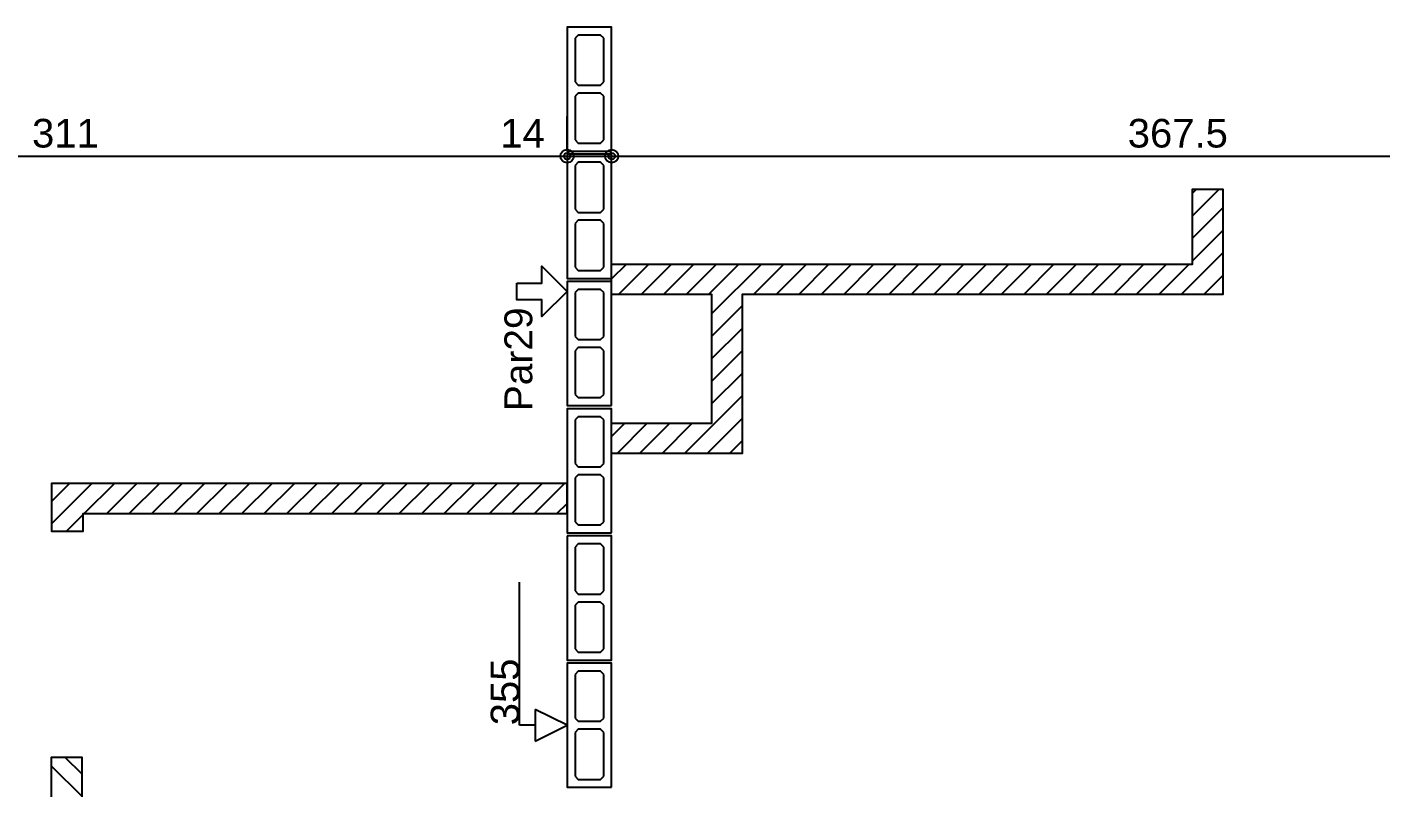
# Model space of a CAD drawing. Extents: x 0 to 119, y 0 to 84.
# Drawn here: x 27.34 to 35.84, y 62.32 to 67.1 of the extents above; entities that cross this region are included whole.
import ezdxf

# ---------------------------------------------------------------- set-up
doc = ezdxf.new("R2010")
doc.units = 0
doc.header["$MEASUREMENT"] = 0
doc.linetypes.add('ESTILO_TQS_0003', pattern=[1.5, 0.5, -0.4, 0.1, -0.5])
doc.linetypes.add('ESTILO_TQS_0005', pattern=[0.4, 0.3, -0.1])
for name, color, linetype in [('18', 6, 'CONTINUOUS'), ('27', 250, 'CONTINUOUS'), ('29', 9, 'CONTINUOUS'), ('3', 7, 'CONTINUOUS'), ('35', 255, 'CONTINUOUS')]:
    doc.layers.add(name, color=color, linetype=linetype)
doc.styles.add('TQS_ARIAL', font='arial.ttf')

msp = doc.modelspace()

# ---------------------------------------------------------------- linework, layer by layer
at = {"layer": '18', "color": 6, "linetype": 'Continuous'}
for p, q in [((30.43025, 62.71055), (30.43025, 63.61055)), ((30.73025, 62.71055), (30.53025, 62.81055)), ((30.53025, 62.81055), (30.53025, 62.61055)), ((30.53025, 62.71055), (30.43025, 62.71055)), ((30.53025, 62.61055), (30.73025, 62.71055))]:
    msp.add_line(p, q, dxfattribs=at)
at = {"layer": '27', "color": 250, "linetype": 'ESTILO_TQS_0005'}
for points in [[(30.94025, 66.73555), (30.96025, 66.75555), (30.96025, 67.03055), (30.94025, 67.05055), (30.80025, 67.05055), (30.78025, 67.03055), (30.78025, 66.75555), (30.80025, 66.73555), (30.94025, 66.73555)], [(30.94025, 66.37055), (30.96025, 66.39055), (30.96025, 66.66555), (30.94025, 66.68555), (30.80025, 66.68555), (30.78025, 66.66555), (30.78025, 66.39055), (30.80025, 66.37055), (30.94025, 66.37055)], [(30.94025, 65.93555), (30.96025, 65.95555), (30.96025, 66.23055), (30.94025, 66.25055), (30.80025, 66.25055), (30.78025, 66.23055), (30.78025, 65.95555), (30.80025, 65.93555), (30.94025, 65.93555)], [(30.94025, 65.57055), (30.96025, 65.59055), (30.96025, 65.86555), (30.94025, 65.88555), (30.80025, 65.88555), (30.78025, 65.86555), (30.78025, 65.59055), (30.80025, 65.57055), (30.94025, 65.57055)], [(30.94025, 65.13555), (30.96025, 65.15555), (30.96025, 65.43055), (30.94025, 65.45055), (30.80025, 65.45055), (30.78025, 65.43055), (30.78025, 65.15555), (30.80025, 65.13555), (30.94025, 65.13555)], [(30.94025, 64.77055), (30.96025, 64.79055), (30.96025, 65.06555), (30.94025, 65.08555), (30.80025, 65.08555), (30.78025, 65.06555), (30.78025, 64.79055), (30.80025, 64.77055), (30.94025, 64.77055)], [(30.94025, 64.33555), (30.96025, 64.35555), (30.96025, 64.63055), (30.94025, 64.65055), (30.80025, 64.65055), (30.78025, 64.63055), (30.78025, 64.35555), (30.80025, 64.33555), (30.94025, 64.33555)], [(30.94025, 63.97055), (30.96025, 63.99055), (30.96025, 64.26555), (30.94025, 64.28555), (30.80025, 64.28555), (30.78025, 64.26555), (30.78025, 63.99055), (30.80025, 63.97055), (30.94025, 63.97055)], [(30.80025, 63.85055), (30.78025, 63.83055), (30.78025, 63.55555), (30.80025, 63.53555), (30.94025, 63.53555), (30.96025, 63.55555), (30.96025, 63.83055), (30.94025, 63.85055), (30.80025, 63.85055)], [(30.80025, 63.48555), (30.78025, 63.46555), (30.78025, 63.19055), (30.80025, 63.17055), (30.94025, 63.17055), (30.96025, 63.19055), (30.96025, 63.46555), (30.94025, 63.48555), (30.80025, 63.48555)], [(30.94025, 62.73555), (30.96025, 62.75555), (30.96025, 63.03055), (30.94025, 63.05055), (30.80025, 63.05055), (30.78025, 63.03055), (30.78025, 62.75555), (30.80025, 62.73555), (30.94025, 62.73555)], [(30.94025, 62.37055), (30.96025, 62.39055), (30.96025, 62.66555), (30.94025, 62.68555), (30.80025, 62.68555), (30.78025, 62.66555), (30.78025, 62.39055), (30.80025, 62.37055), (30.94025, 62.37055)]]:
    msp.add_lwpolyline(points, dxfattribs=at)
at = {"layer": '29', "color": 9, "linetype": 'Continuous'}
for p, q in [((34.660284, 65.914404), (34.826612, 66.080732)), ((34.660284, 66.055825), (34.685191, 66.080732)), ((34.660284, 65.772982), (34.850284, 65.962982)), ((34.660284, 65.631561), (34.850284, 65.821561)), ((34.589582, 65.419438), (34.850284, 65.68014)), ((31.01025, 65.517061), (31.102627, 65.609438)), ((31.054048, 65.419438), (31.244048, 65.609438)), ((31.19547, 65.419438), (31.38547, 65.609438)), ((31.336891, 65.419438), (31.526891, 65.609438)), ((31.478312, 65.419438), (31.668312, 65.609438)), ((31.619734, 65.419438), (31.809734, 65.609438)), ((31.640218, 65.298501), (31.951155, 65.609438)), ((31.902576, 65.419438), (32.092576, 65.609438)), ((32.043998, 65.419438), (32.233998, 65.609438)), ((32.185419, 65.419438), (32.375419, 65.609438)), ((32.326841, 65.419438), (32.516841, 65.609438)), ((32.468262, 65.419438), (32.658262, 65.609438)), ((32.609683, 65.419438), (32.799683, 65.609438)), ((32.751105, 65.419438), (32.941105, 65.609438)), ((32.892526, 65.419438), (33.082526, 65.609438)), ((33.033947, 65.419438), (33.223947, 65.609438)), ((33.175369, 65.419438), (33.365369, 65.609438)), ((33.31679, 65.419438), (33.50679, 65.609438)), ((33.458211, 65.419438), (33.648211, 65.609438)), ((33.599633, 65.419438), (33.789633, 65.609438)), ((33.741054, 65.419438), (33.931054, 65.609438)), ((33.882475, 65.419438), (34.072475, 65.609438)), ((34.023897, 65.419438), (34.213897, 65.609438)), ((34.165318, 65.419438), (34.355318, 65.609438)), ((34.30674, 65.419438), (34.49674, 65.609438)), ((34.448161, 65.419438), (34.638161, 65.609438)), ((34.731004, 65.419438), (34.850284, 65.538718)), ((31.640218, 65.15708), (31.830218, 65.347079)), ((31.640218, 65.015658), (31.830218, 65.205658)), ((31.640218, 64.874237), (31.830218, 65.064237)), ((31.640218, 64.732815), (31.830218, 64.922815)), ((31.46826, 64.419436), (31.830218, 64.781394)), ((31.01025, 64.527111), (31.092574, 64.609436)), ((31.043996, 64.419436), (31.233996, 64.609436)), ((31.185417, 64.419436), (31.375417, 64.609436)), ((31.326839, 64.419436), (31.516839, 64.609436)), ((31.609681, 64.419436), (31.830218, 64.639973)), ((31.751103, 64.419436), (31.830218, 64.498551)), ((27.49017, 63.97688), (27.744759, 64.231469)), ((27.490173, 64.118304), (27.603338, 64.231469)), ((27.696084, 64.041373), (27.886181, 64.231469)), ((27.837506, 64.041373), (28.027602, 64.231469)), ((27.978927, 64.041373), (28.169023, 64.231469)), ((28.120349, 64.041373), (28.310445, 64.231469)), ((28.26177, 64.041373), (28.451866, 64.231469)), ((28.403191, 64.041373), (28.593288, 64.231469)), ((28.544613, 64.041373), (28.734709, 64.231469)), ((28.686034, 64.041373), (28.87613, 64.231469)), ((28.827455, 64.041373), (29.017552, 64.231469)), ((28.968877, 64.041373), (29.158973, 64.231469)), ((29.110298, 64.041373), (29.300394, 64.231469)), ((29.251719, 64.041373), (29.441816, 64.231469)), ((29.393141, 64.041373), (29.583237, 64.231469)), ((29.534562, 64.041373), (29.724658, 64.231469)), ((29.675983, 64.041373), (29.86608, 64.231469)), ((29.817405, 64.041373), (30.007501, 64.231469)), ((29.958826, 64.041373), (30.148922, 64.231469)), ((30.100247, 64.041373), (30.290344, 64.231469)), ((30.241669, 64.041373), (30.431765, 64.231469)), ((30.38309, 64.041373), (30.573187, 64.231469)), ((30.524512, 64.041373), (30.714608, 64.231469)), ((30.665933, 64.041373), (30.73025, 64.10569)), ((27.58507, 63.930359), (27.690105, 64.035393)), ((27.490208, 62.453775), (27.680104, 62.263878)), ((27.574646, 62.510757), (27.680104, 62.4053))]:
    msp.add_line(p, q, dxfattribs=at)
for points in [[(31.01025, 65.609438), (34.660284, 65.609438), (34.660284, 66.080732), (34.850284, 66.080732), (34.850284, 65.419438), (31.830218, 65.419438), (31.830218, 64.419436), (31.01025, 64.419436), (31.01025, 64.609436), (31.640218, 64.609436), (31.640218, 65.419438), (31.01025, 65.419438), (31.01025, 65.600548)], [(30.73025, 64.231469), (27.490175, 64.231469), (27.49017, 63.930356), (27.690107, 63.930362), (27.690105, 64.041373), (30.73025, 64.041373), (30.73025, 64.231469)], [(27.490208, 60.700298), (27.490208, 62.510757), (27.680104, 62.510757), (27.680104, 61.190646), (30.73025, 61.190646), (30.73025, 61.000646), (27.680208, 61.000646), (27.680208, 60.70055), (27.490208, 60.70055)]]:
    msp.add_lwpolyline(points, dxfattribs=at)
at = {"layer": '3', "color": 7, "linetype": 'Continuous'}
for points in [[(31.01025, 66.32055), (31.01025, 67.10055), (30.73025, 67.10055), (30.73025, 66.32055), (31.01025, 66.32055)], [(31.01025, 65.52055), (31.01025, 66.30055), (30.73025, 66.30055), (30.73025, 65.52055), (31.01025, 65.52055)], [(30.414303, 65.49101), (30.572276, 65.49101), (30.572276, 65.596326), (30.73025, 65.438352), (30.572276, 65.280379), (30.572276, 65.385694), (30.414303, 65.385694), (30.414303, 65.49101)], [(31.01025, 64.72055), (31.01025, 65.50055), (30.73025, 65.50055), (30.73025, 64.72055), (31.01025, 64.72055)], [(31.01025, 63.92055), (31.01025, 64.70055), (30.73025, 64.70055), (30.73025, 63.92055), (31.01025, 63.92055)], [(30.73025, 63.90055), (30.73025, 63.12055), (31.01025, 63.12055), (31.01025, 63.90055), (30.73025, 63.90055)], [(31.01025, 62.32055), (31.01025, 63.10055), (30.73025, 63.10055), (30.73025, 62.32055), (31.01025, 62.32055)]]:
    msp.add_lwpolyline(points, dxfattribs=at)
at = {"layer": '35', "color": 255, "linetype": 'Continuous'}
for p, q in [((30.73025, 66.325188), (30.73025, 66.53915)), ((30.73025, 66.325188), (30.73025, 66.53915)), ((31.01025, 66.325188), (31.01025, 66.53915)), ((31.01025, 66.325188), (31.01025, 66.53915)), ((24.51025, 66.28915), (30.73025, 66.28915)), ((30.73025, 66.28915), (31.01025, 66.28915)), ((31.01025, 66.28915), (38.360294, 66.28915)), ((30.73025, 66.075188), (30.73025, 66.075188)), ((30.73025, 66.075188), (30.73025, 66.075188)), ((31.01025, 66.075188), (31.01025, 66.075188)), ((31.01025, 66.075188), (31.01025, 66.075188))]:
    msp.add_line(p, q, dxfattribs=at)
for centre, radius in [((30.73025, 66.28915), 0.041625), ((30.73025, 66.28915), 0.041625), ((30.73025, 66.28915), 0.02075), ((30.73025, 66.28915), 0.02075), ((31.01025, 66.28915), 0.041625), ((31.01025, 66.28915), 0.041625), ((31.01025, 66.28915), 0.02075), ((31.01025, 66.28915), 0.02075)]:
    msp.add_circle(centre, radius, dxfattribs=at)

# ---------------------------------------------------------------- texts
at = {"layer": '18', "color": 6, "linetype": 'ESTILO_TQS_0003', "style": 'TQS_ARIAL'}
msp.add_text('355', height=0.18, rotation=90, dxfattribs=at).set_placement((30.43025, 62.71055))
at = {"layer": '3', "color": 7, "linetype": 'Continuous', "style": 'TQS_ARIAL'}
msp.add_text('Par29', height=0.175, rotation=90, dxfattribs=at).set_placement((30.5115, 64.68549))
at = {"layer": '35', "color": 255, "linetype": 'Continuous', "style": 'TQS_ARIAL'}
for s, p in [('311', (27.36825, 66.34315)), ('14', (30.31025, 66.34315)), ('367.5', (34.253272, 66.34315))]:
    msp.add_text(s, height=0.18, dxfattribs=at).set_placement(p)

doc.saveas('drawing.dxf')
